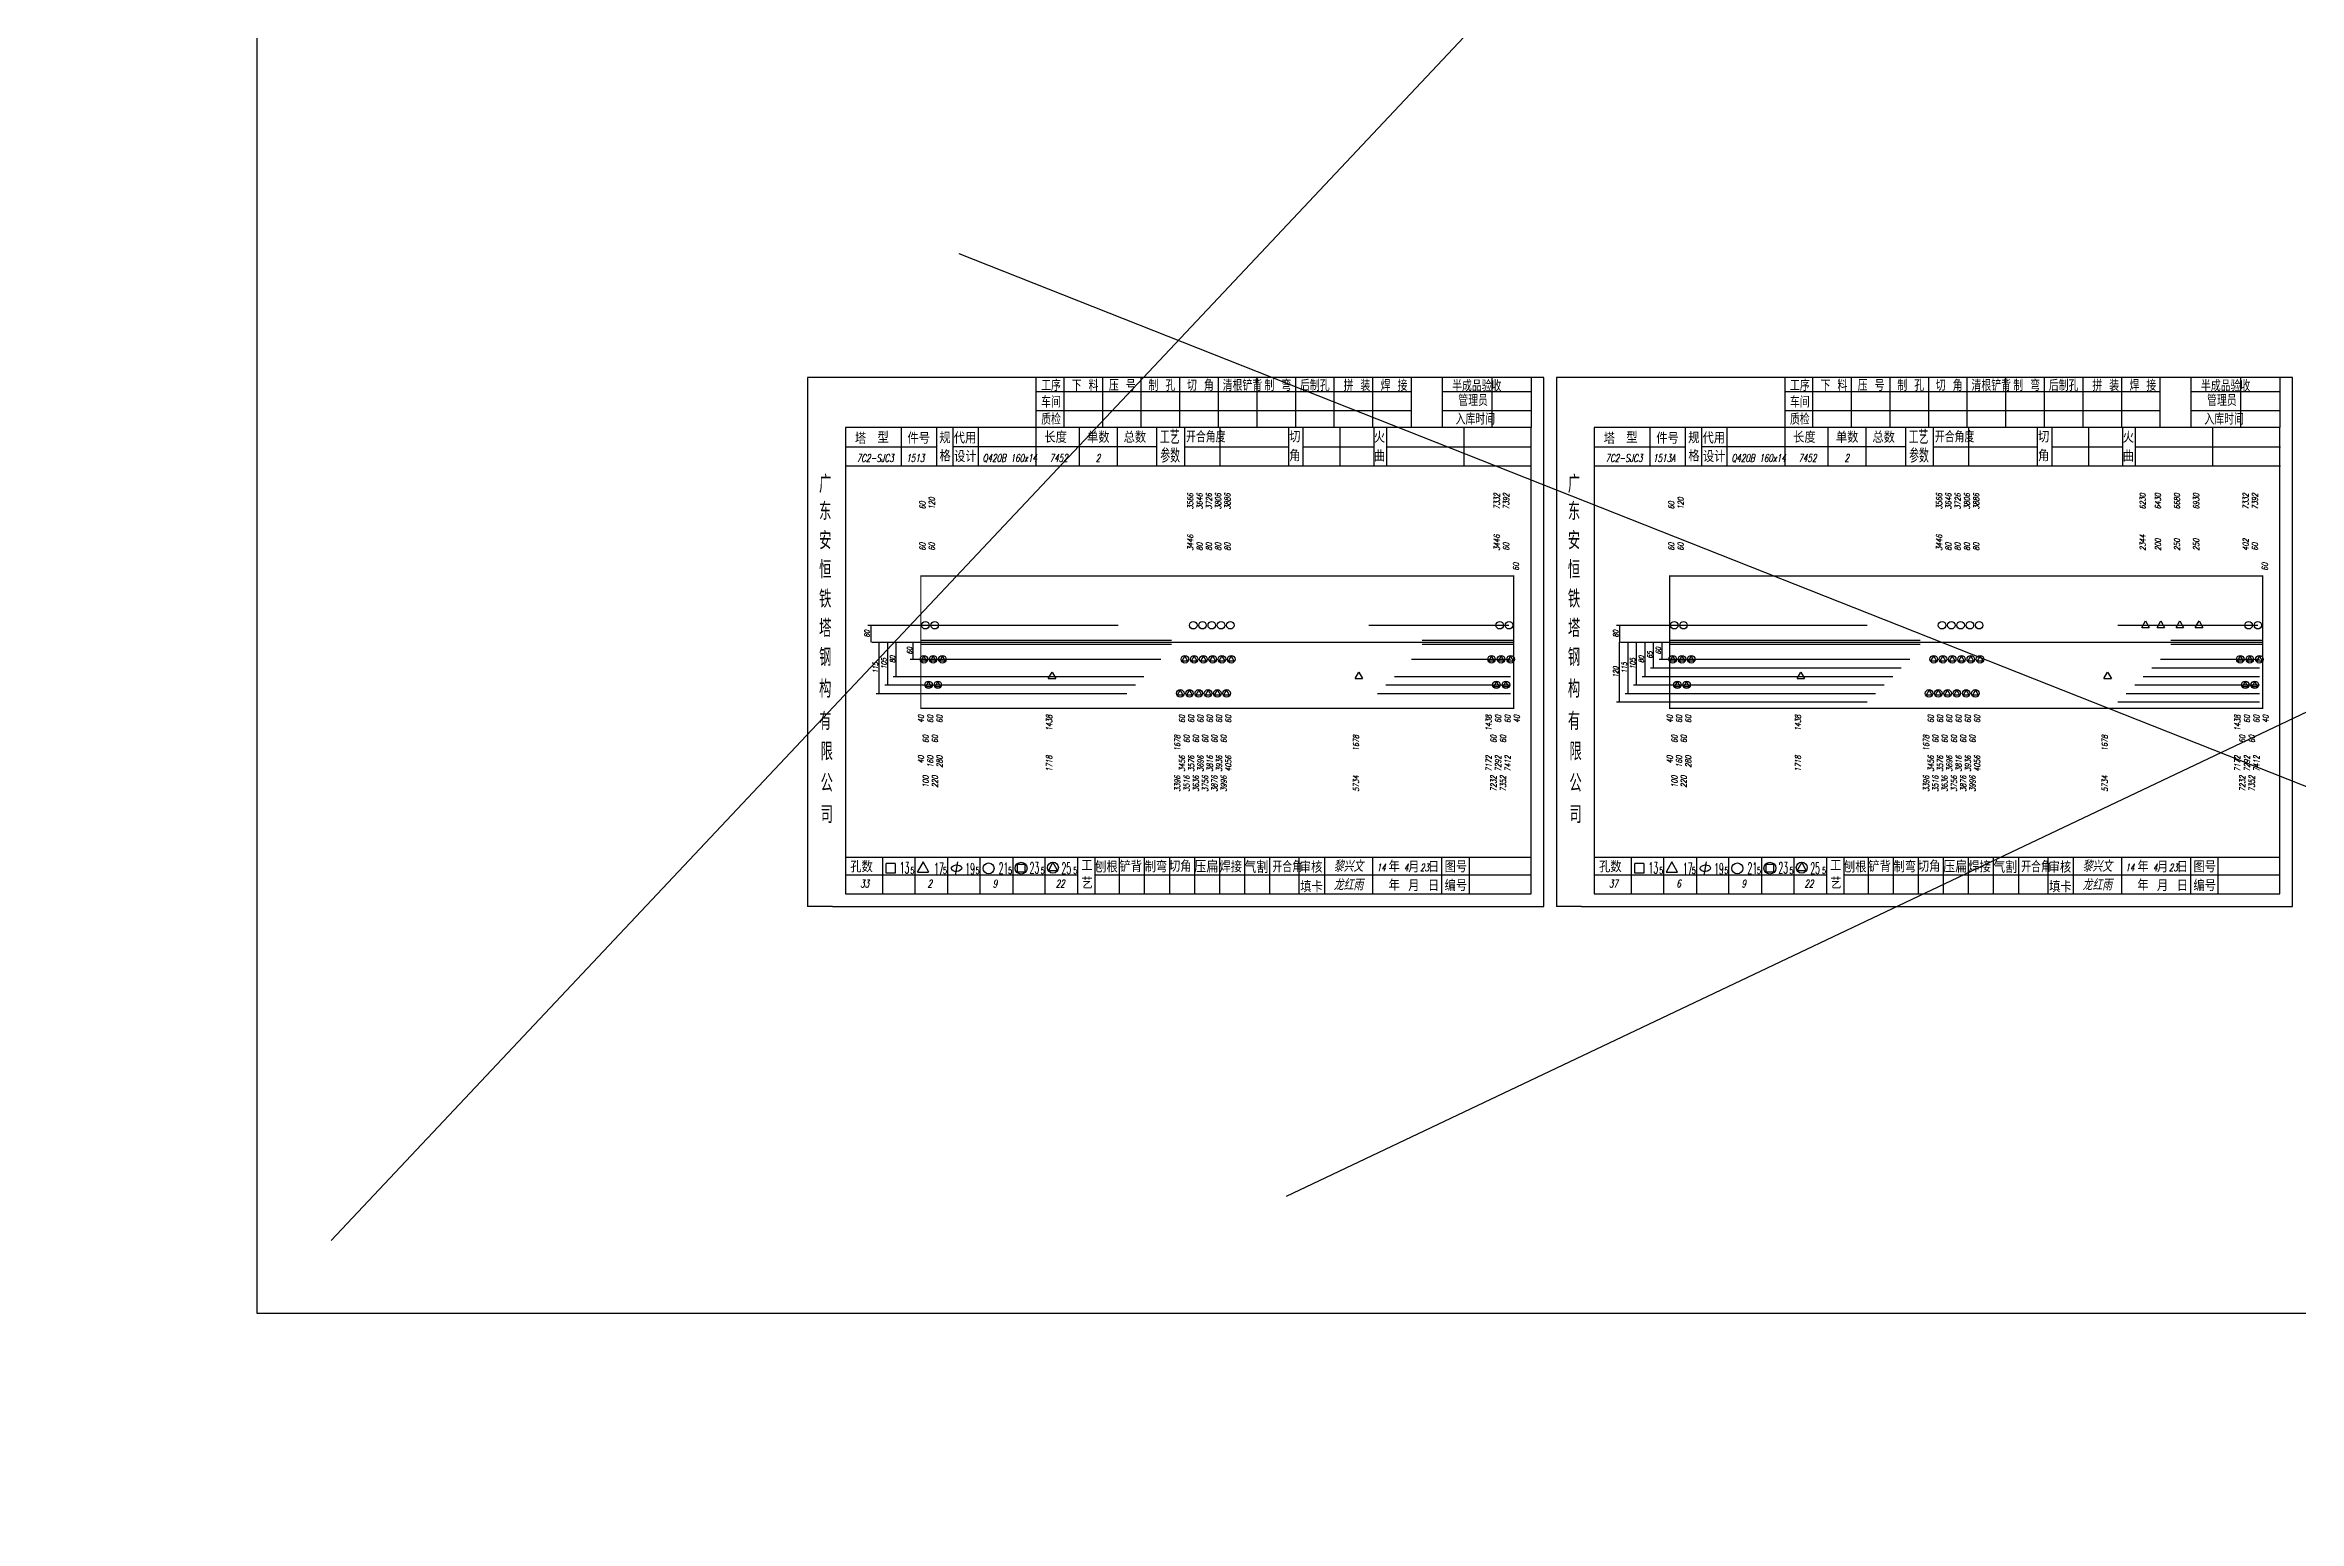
# Model space of a CAD drawing. Header units: millimetres. Extents: x -1378 to 644, y -1773 to 1979.
# Drawn here: x -10.966 to -10.067, y -24.683 to -24.094 of the extents above; entities that cross this region are included whole.
import ezdxf
from ezdxf.enums import TextEntityAlignment as Align

# ---------------------------------------------------------------- set-up
doc = ezdxf.new("R2010")
doc.units = ezdxf.units.MM
doc.linetypes.add('LPY8', pattern=[0.009, 0.005, -0.004])
doc.linetypes.add('LPY9', pattern=[0.025, 0.015, -0.005, 0, -0.005])
for name, color, linetype in [('1', 7, 'Continuous'), ('2', 7, 'Continuous'), ('21', 7, 'Continuous')]:
    doc.layers.add(name, color=color, linetype=linetype)
doc.styles.add('hz', font='txt.shx', dxfattribs={"width": 0.7, "oblique": 12, "bigfont": 'hztxt.shx'})
doc.dimstyles.new('ISO-25', dxfattribs={"dimscale": 0.001, "dimtxt": 2.5, "dimasz": 2.5, "dimexe": 1.25, "dimexo": 0.625, "dimtad": 1, "dimtxsty": 'Standard', "dimcen": 2.5, "dimadec": 0, "dimazin": 0, "dimtfac": 1, "dimtmove": 0, "dimatfit": 3, "dimfxl": 0, "dimarcsym": 0})

# ---------------------------------------------------------------- blocks, each defined once
blk = doc.blocks.new('*D157')
at = {"layer": '1', "color": 0, "lineweight": -2}
for p, q in [((-0.00063, 0), (-50.54643, 0)), ((-50.54518, -0.0025), (-50.54518, -1464.6547)), ((-0.00063, -1464.6572), (-50.54643, -1464.6572))]:
    blk.add_line(p, q, dxfattribs=at)
at = {"layer": '1', "color": 0}
for points in [[(-50.5456, -0.0025), (-50.54476, -0.0025), (-50.54518, 0)], [(-50.5456, -1464.6547), (-50.54476, -1464.6547), (-50.54518, -1464.6572)]]:
    blk.add_solid(points, dxfattribs=at)
at = {"layer": 'Defpoints', "color": 0}
for p in [(0, 0), (-50.54518, -1464.6572), (0, -1464.6572, -0.00562)]:
    blk.add_point(p, dxfattribs=at)
at = {"layer": '1', "color": 0, "insert": (-50.54705, -732.3286), "char_height": 0.0025, "attachment_point": 5, "rotation": 90}
blk.add_mtext('40', dxfattribs=at)
blk = doc.blocks.new('xytfsc')
at = {"color": 243}
for p, q in [((-0.0818, 0.17567), (-0.0818, -0.0355)), ((0.212, 0.17567), (-0.0818, 0.17567)), ((0.00934, 0.17567), (0.00934, 0.15571)), ((0.02044, 0.17567), (0.02044, 0.15571)), ((0.03584, 0.17567), (0.03584, 0.15571)), ((0.05124, 0.17567), (0.05124, 0.15571)), ((0.06664, 0.17567), (0.06664, 0.15571)), ((0.08204, 0.17567), (0.08204, 0.15571)), ((0.09744, 0.17567), (0.09744, 0.15571)), ((0.11284, 0.17567), (0.11284, 0.15571)), ((0.12824, 0.17567), (0.12824, 0.15571)), ((0.14364, 0.17567), (0.14364, 0.15571)), ((0.15904, 0.17567), (0.15904, 0.15571)), ((0.15904, 0.17567), (0.15904, 0.15571)), ((0.17139, 0.17567), (0.17139, 0.1557)), ((0.19125, 0.17567), (0.19125, 0.1557)), ((0.20692, 0.17567), (0.20692, 0.1557)), ((0.212, 0.1457), (0.212, 0.17567)), ((0.15904, 0.16991), (0.00934, 0.16991)), ((0.15904, 0.16238), (0.00934, 0.16238)), ((0.20692, 0.16991), (0.17139, 0.16991)), ((0.20692, 0.16238), (0.17139, 0.16238)), ((-0.0667, 0.1557), (-0.0667, -0.03042)), ((0.20692, 0.1557), (-0.0667, 0.1557)), ((-0.04446, 0.15571), (-0.04446, 0.14021)), ((-0.01376, 0.15577), (-0.01376, 0.14027)), ((0.00934, 0.15571), (0.00934, 0.14021)), ((0.02657, 0.1558), (0.02657, 0.1403)), ((0.0417, 0.1558), (0.0417, 0.1403)), ((0.05749, 0.1557), (0.05749, 0.1402)), ((0.06861, 0.1557), (0.06861, 0.1402)), ((0.08265, 0.1557), (0.08265, 0.1402)), ((0.1101, 0.1557), (0.1101, 0.1402)), ((0.11589, 0.1557), (0.11589, 0.1402)), ((0.13059, 0.1557), (0.13059, 0.1402)), ((0.14414, 0.1557), (0.14414, 0.1402)), ((0.14915, 0.1557), (0.14915, 0.1402)), ((0.18007, 0.1557), (0.18007, 0.1402)), ((0.20692, -0.03042), (0.20692, 0.1557)), ((-0.03023, 0.14789), (-0.0667, 0.14789)), ((0.05749, 0.14795), (-0.02369, 0.14795)), ((0.06861, 0.14795), (0.1101, 0.14795)), ((0.11589, 0.14795), (0.14414, 0.14795)), ((0.14915, 0.14795), (0.2071, 0.14795)), ((0.212, -0.0355), (0.212, 0.1457)), ((0.2071, 0.1402), (-0.0667, 0.1402)), ((-0.0667, -0.0158), (0.20692, -0.0158)), ((-0.05193, -0.0158), (-0.05193, -0.03042)), ((-0.03893, -0.03042), (-0.03893, -0.0158)), ((-0.03572, -0.0176), (-0.03801, -0.0217)), ((-0.03347, -0.02167), (-0.03572, -0.0176)), ((-0.02593, -0.0158), (-0.02593, -0.03042)), ((-0.02201, -0.0176), (-0.02294, -0.02301)), ((-0.01293, -0.03042), (-0.01293, -0.0158)), ((0.00007, -0.0158), (0.00007, -0.03042)), ((0.01307, -0.03028), (0.01307, -0.0158)), ((0.01611, -0.01776), (0.01429, -0.02104)), ((0.01792, -0.02102), (0.01611, -0.01776)), ((0.04269, -0.03037), (0.04269, -0.0157)), ((0.05269, -0.03037), (0.05269, -0.0157)), ((0.06269, -0.03037), (0.06269, -0.0157)), ((0.07269, -0.03037), (0.07269, -0.0157)), ((0.08269, -0.03037), (0.08269, -0.0157)), ((0.09269, -0.03037), (0.09269, -0.0157)), ((0.10269, -0.03037), (0.10269, -0.0157)), ((0.1144, -0.03054), (0.1144, -0.01587)), ((0.12461, -0.03053), (0.12461, -0.01587)), ((0.14378, -0.03042), (0.14378, -0.01576)), ((0.17132, -0.03045), (0.17132, -0.01578)), ((0.18234, -0.03043), (0.18234, -0.01576)), ((0.02607, -0.02298), (-0.0667, -0.02298)), ((-0.05048, -0.02216), (-0.05048, -0.01823)), ((-0.04687, -0.01823), (-0.05048, -0.01823)), ((-0.04687, -0.02216), (-0.05048, -0.02216)), ((-0.04687, -0.01823), (-0.04687, -0.02216)), ((-0.038, -0.02172), (-0.03348, -0.02172)), ((0.00483, -0.01861), (0.00194, -0.01861)), ((0.00194, -0.02176), (0.00194, -0.01861)), ((0.00483, -0.02176), (0.00194, -0.02176)), ((0.00483, -0.01861), (0.00483, -0.02176)), ((0.01431, -0.02109), (0.01795, -0.02108)), ((0.03294, -0.02282), (0.20692, -0.02282)), ((-0.0718, -0.0355), (-0.0818, -0.0355)), ((-0.0718, -0.0355), (0.212, -0.0355)), ((-0.0667, -0.03042), (0.20692, -0.03042))]:
    blk.add_line(p, q, dxfattribs=at)
at = {"color": 25}
for p, q in [((-0.03023, 0.14014), (-0.03023, 0.15564)), ((-0.0237, 0.14025), (-0.0237, 0.15575)), ((0.02607, -0.03028), (0.02607, -0.01568)), ((0.03298, -0.03049), (0.03298, -0.01589))]:
    blk.add_line(p, q, dxfattribs=at)
at = {"color": 243}
for centre, radius in [((0.00341, -0.02014), 0.00237), ((0.0161, -0.01993), 0.00218), ((-0.00958, -0.02025), 0.00218)]:
    blk.add_circle(centre, radius, dxfattribs=at)
blk.add_ellipse((-0.02237, -0.02016), major_axis=(-0.00206, -0.00014), ratio=0.631198, dxfattribs=at)
at = {"color": 243, "style": 'hz'}
for s, height, width, p in [('工序', 0.0045, 0.7, (0.01141, 0.17026)), ('下 料', 0.0045, 0.7, (0.0236, 0.17026)), ('压 号', 0.0045, 0.7, (0.03845, 0.17026)), ('制 孔', 0.0045, 0.7, (0.05426, 0.17026)), ('切 角', 0.0045, 0.7, (0.0696, 0.17026)), ('清根铲背 ', 0.0045, 0.7, (0.08385, 0.17026)), (' 制 弯', 0.0045, 0.7, (0.09772, 0.17026)), (' 后制孔', 0.0045, 0.7, (0.11191, 0.17026)), ('拼 装', 0.0045, 0.7, (0.13207, 0.17026)), (' 焊 接', 0.0045, 0.7, (0.14407, 0.17026)), ('半成品验收', 0.0045, 0.7, (0.17541, 0.17009)), ('车间', 0.0045, 0.7, (0.01141, 0.16365)), ('管理员', 0.0045, 0.7, (0.17787, 0.16428)), ('质检', 0.0045, 0.7, (0.01141, 0.15676)), ('工艺', 0.0056, 0.7, (0.0588, 0.14906)), ('开合角度', 0.0045, 0.7, (0.06923, 0.14974)), ('入库时间', 0.0045, 0.7, (0.17677, 0.15681)), ('参数', 0.0056, 0.7, (0.05897, 0.14164)), ('广', 0.007, 0.7, (-0.0772, 0.1296)), ('东', 0.007, 0.7, (-0.0772, 0.11874)), ('安', 0.007, 0.7, (-0.0772, 0.10709)), ('恒', 0.007, 0.7, (-0.0772, 0.09543)), ('铁', 0.007, 0.7, (-0.0772, 0.08376)), ('塔', 0.007, 0.7, (-0.0772, 0.07209)), ('钢', 0.007, 0.7, (-0.0772, 0.06049)), ('构', 0.007, 0.7, (-0.0772, 0.04788)), ('有', 0.007, 0.7, (-0.0772, 0.035)), ('限', 0.007, 0.7, (-0.07659, 0.02293)), ('公', 0.007, 0.7, (-0.07659, 0.01032)), ('司', 0.007, 0.7, (-0.07659, -0.00223)), ('13', 0.0045, 0.5, (-0.04503, -0.02227)), ('21', 0.0045, 0.5, (-0.00553, -0.02238)), ('23', 0.0045, 0.5, (0.00679, -0.02228)), ('25', 0.0045, 0.5, (0.01952, -0.02242)), ('开合角', 0.0045, 0.7, (0.10368, -0.02179)), ('5', 0.00269, 0.6, (-0.04077, -0.02242)), ('17', 0.0045, 0.5, (-0.0313, -0.02254)), ('5', 0.00269, 0.6, (-0.02777, -0.02242)), ('19', 0.0045, 0.5, (-0.01885, -0.0226)), ('5', 0.00269, 0.6, (-0.01477, -0.02242)), ('5', 0.00269, 0.6, (-0.00177, -0.02242)), ('5', 0.00269, 0.6, (0.01123, -0.02242)), ('5', 0.00269, 0.6, (0.02423, -0.02242))]:
    blk.add_text(s, height=height, dxfattribs=dict(at, width=width)).set_placement(p)
for s, height, p in [('塔', 0.0045, (-0.06291, 0.14913)), ('型', 0.0045, (-0.0539, 0.14943)), ('单数', 0.0045, (0.02972, 0.14955)), ('总数', 0.0045, (0.04431, 0.14954)), ('孔数', 0.0045, (-0.06478, -0.02179)), ('压扁', 0.0048, (0.07253, -0.02192)), ('气割', 0.0048, (0.09248, -0.0221)), ('图号', 0.0045, (0.1724, -0.0218)), ('编号', 0.0045, (0.1724, -0.0293))]:
    blk.add_text(s, height=height, dxfattribs=at).set_placement(p)
at = {"color": 25, "style": 'hz'}
for s, p in [('件号', (-0.04194, 0.14917)), ('规', (-0.02923, 0.14934)), ('代用', (-0.02348, 0.14927)), ('长度', (0.01268, 0.14955)), ('切', (0.11039, 0.14973)), ('火', (0.14418, 0.14957)), ('格', (-0.02915, 0.14213)), ('设计', (-0.02335, 0.14189)), ('角', (0.11039, 0.14223)), ('曲', (0.14418, 0.14207)), ('工', (0.02741, -0.02128)), ('刨根', (0.03296, -0.02187)), ('铲背', (0.04269, -0.02169)), ('制弯', (0.05274, -0.02179)), ('切角', (0.06243, -0.02161)), ('焊接', (0.08256, -0.02181)), ('审核', (0.11462, -0.022)), ('年', (0.15005, -0.0217)), ('月', (0.15785, -0.02184)), ('日', (0.16576, -0.02182)), ('艺', (0.02749, -0.02838)), ('填卡', (0.1148, -0.02977)), ('年', (0.15005, -0.02918)), ('月', (0.15785, -0.02932)), ('日', (0.16576, -0.0293))]:
    blk.add_text(s, height=0.0045, dxfattribs=at).set_placement(p)
blk = doc.blocks.new('li8')
at = {"layer": '21', "color": 7, "linetype": 'LPY8'}
blk.add_line((0, 0), (1, 0), dxfattribs=at)
blk = doc.blocks.new('co')
at = {"color": 211}
blk.add_circle((0, 0), 1, dxfattribs=at)
blk = doc.blocks.new('li9')
at = {"layer": '21', "color": 210, "linetype": 'LPY9'}
blk.add_line((0, 0), (1, 0), dxfattribs=at)
blk = doc.blocks.new('do')
at = {"color": 211}
for p, q in [((-0.72, -0.41), (0, 0.83)), ((0, 0.83), (0.72, -0.41)), ((-0.72, -0.41), (0.72, -0.41))]:
    blk.add_line(p, q, dxfattribs=at)
blk.add_circle((0, 0), 1, dxfattribs=at)
blk = doc.blocks.new('bo')
at = {"color": 211}
for p, q in [((-1, -0.58), (0, 1.15)), ((0, 1.15), (1, -0.58)), ((-1, -0.58), (1, -0.58))]:
    blk.add_line(p, q, dxfattribs=at)

msp = doc.modelspace()

# ---------------------------------------------------------------- linework, layer by layer
at = {"layer": '1', "color": 7}
for p, q in [((-10.85192, -24.5711), (-9.46898, -23.10179)), ((-10.60147, -24.17725), (-9.68289, -24.54057)), ((-10.4707, -24.55332), (-9.70522, -24.19))]:
    msp.add_line(p, q, dxfattribs=at)
msp.add_lwpolyline([(-10.88148, -23.05075), (-9.35811, -23.05075), (-9.35811, -24.60025), (-10.88148, -24.60025)], close=True, dxfattribs=at)
at = {"layer": '2', "color": 7}
for p, q in [((-10.63659, -24.32557), (-10.63659, -24.33237)), ((-10.33779, -24.32557), (-10.33779, -24.33237)), ((-10.63619, -24.33237), (-10.55659, -24.33237)), ((-10.63619, -24.33237), (-10.57359, -24.33237)), ((-10.63319, -24.35277), (-10.63319, -24.33237)), ((-10.62979, -24.34937), (-10.62979, -24.33237)), ((-10.62639, -24.34597), (-10.62639, -24.33237)), ((-10.61959, -24.33917), (-10.61959, -24.33237)), ((-10.61659, -24.33237), (-10.37999, -24.33237)), ((-10.33779, -24.35617), (-10.33779, -24.33237)), ((-10.33739, -24.33237), (-10.25779, -24.33237)), ((-10.33739, -24.33237), (-10.27479, -24.33237)), ((-10.33439, -24.35277), (-10.33439, -24.33237)), ((-10.33099, -24.34937), (-10.33099, -24.33237)), ((-10.32759, -24.34597), (-10.32759, -24.33237)), ((-10.32419, -24.34257), (-10.32419, -24.33237)), ((-10.32079, -24.33917), (-10.32079, -24.33237)), ((-10.31779, -24.33237), (-10.08119, -24.33237))]:
    msp.add_line(p, q, dxfattribs=at)
at = {"layer": '2', "color": 7, "const_width": 0.0005}
for points in [[(-10.61659, -24.30597), (-10.37999, -24.30597), (-10.37999, -24.35877), (-10.61659, -24.35877)], [(-10.31779, -24.30597), (-10.08119, -24.30597), (-10.08119, -24.35877), (-10.31779, -24.35877)]]:
    msp.add_lwpolyline(points, close=True, dxfattribs=at)

# ---------------------------------------------------------------- block references
at = {"layer": '1', "color": 7}
for p in [(-10.57999, -24.40237), (-10.28119, -24.40237)]:
    msp.add_blockref('xytfsc', p, dxfattribs=at)
for name, p, xscale, yscale, zscale in [('li9', (-10.63779, -24.32557), 0.2558950080515299, 0.2558950080515281, 0.25589500805153), ('co', (-10.61476, -24.32557), 0.001500000000000057, 0.001500000000000057, 0.0015), ('co', (-10.61106, -24.32557), 0.001500000000000057, 0.001500000000000057, 0.0015), ('co', (-10.50789, -24.32557), 0.001500000000000057, 0.001500000000000057, 0.0015), ('co', (-10.50419, -24.32557), 0.001500000000000057, 0.001500000000000057, 0.0015), ('co', (-10.50049, -24.32557), 0.001500000000000057, 0.001500000000000057, 0.0015), ('co', (-10.49679, -24.32557), 0.001500000000000057, 0.001500000000000057, 0.0015), ('co', (-10.49309, -24.32557), 0.001500000000000057, 0.001500000000000057, 0.0015), ('co', (-10.38559, -24.32557), 0.001500000000000057, 0.001500000000000057, 0.0015), ('co', (-10.38189, -24.32557), 0.001500000000000057, 0.001500000000000057, 0.0015), ('li9', (-10.33899, -24.32557), 0.2558950080515299, 0.2558950080515281, 0.25589500805153), ('co', (-10.31596, -24.32557), 0.001500000000000057, 0.001500000000000057, 0.0015), ('co', (-10.31226, -24.32557), 0.001500000000000057, 0.001500000000000057, 0.0015), ('co', (-10.20909, -24.32557), 0.001500000000000057, 0.001500000000000057, 0.0015), ('co', (-10.20539, -24.32557), 0.001500000000000057, 0.001500000000000057, 0.0015), ('co', (-10.20169, -24.32557), 0.001500000000000057, 0.001500000000000057, 0.0015), ('co', (-10.19799, -24.32557), 0.001500000000000057, 0.001500000000000057, 0.0015), ('co', (-10.19429, -24.32557), 0.001500000000000057, 0.001500000000000057, 0.0015), ('bo', (-10.1279, -24.32557), 0.001500000000000057, 0.001500000000000057, 0.0015), ('bo', (-10.1218, -24.32557), 0.001500000000000057, 0.001500000000000057, 0.0015), ('bo', (-10.11418, -24.32557), 0.001500000000000057, 0.001500000000000057, 0.0015), ('bo', (-10.10656, -24.32557), 0.001500000000000057, 0.001500000000000057, 0.0015), ('co', (-10.08679, -24.32557), 0.001500000000000057, 0.001500000000000057, 0.0015), ('co', (-10.08309, -24.32557), 0.001500000000000057, 0.001500000000000057, 0.0015), ('li9', (-10.62079, -24.33917), 0.239530005367687, 0.239530005367687, 0.239530005367687), ('do', (-10.61537, -24.33917), 0.001500000000000057, 0.001500000000000057, 0.0015), ('do', (-10.61167, -24.33917), 0.001500000000000057, 0.001500000000000057, 0.0015), ('do', (-10.60797, -24.33917), 0.001500000000000057, 0.001500000000000057, 0.0015), ('bo', (-10.56422, -24.34597), 0.001500000000000057, 0.001500000000000057, 0.0015), ('do', (-10.51123, -24.33917), 0.001500000000000057, 0.001500000000000057, 0.0015), ('do', (-10.50753, -24.33917), 0.001500000000000057, 0.001500000000000057, 0.0015), ('do', (-10.50383, -24.33917), 0.001500000000000057, 0.001500000000000057, 0.0015), ('do', (-10.50013, -24.33917), 0.001500000000000057, 0.001500000000000057, 0.0015), ('do', (-10.49643, -24.33917), 0.001500000000000057, 0.001500000000000057, 0.0015), ('do', (-10.49273, -24.33917), 0.001500000000000057, 0.001500000000000057, 0.0015), ('bo', (-10.44181, -24.34597), 0.001500000000000057, 0.001500000000000057, 0.0015), ('do', (-10.38888, -24.33917), 0.001500000000000057, 0.001500000000000057, 0.0015), ('do', (-10.38507, -24.33917), 0.001500000000000057, 0.001500000000000057, 0.0015), ('do', (-10.38126, -24.33917), 0.001500000000000057, 0.001500000000000057, 0.0015), ('li9', (-10.32539, -24.34257), 0.2429300053676871, 0.2429300053676862, 0.242930005367687), ('li9', (-10.32199, -24.33917), 0.239530005367687, 0.239530005367687, 0.239530005367687), ('do', (-10.31657, -24.33917), 0.001500000000000057, 0.001500000000000057, 0.0015), ('do', (-10.31287, -24.33917), 0.001500000000000057, 0.001500000000000057, 0.0015), ('do', (-10.30917, -24.33917), 0.001500000000000057, 0.001500000000000057, 0.0015), ('bo', (-10.26542, -24.34597), 0.001500000000000057, 0.001500000000000057, 0.0015), ('do', (-10.21243, -24.33917), 0.001500000000000057, 0.001500000000000057, 0.0015), ('do', (-10.20873, -24.33917), 0.001500000000000057, 0.001500000000000057, 0.0015), ('do', (-10.20503, -24.33917), 0.001500000000000057, 0.001500000000000057, 0.0015), ('do', (-10.20133, -24.33917), 0.001500000000000057, 0.001500000000000057, 0.0015), ('do', (-10.19763, -24.33917), 0.001500000000000057, 0.001500000000000057, 0.0015), ('do', (-10.19393, -24.33917), 0.001500000000000057, 0.001500000000000057, 0.0015), ('bo', (-10.14301, -24.34597), 0.001500000000000057, 0.001500000000000057, 0.0015), ('do', (-10.09008, -24.33917), 0.001500000000000057, 0.001500000000000057, 0.0015), ('do', (-10.08627, -24.33917), 0.001500000000000057, 0.001500000000000057, 0.0015), ('do', (-10.08246, -24.33917), 0.001500000000000057, 0.001500000000000057, 0.0015), ('li9', (-10.63439, -24.35277), 0.253130005367687, 0.2531300053676873, 0.253130005367687), ('li9', (-10.63099, -24.34937), 0.249730005367687, 0.2497300053676881, 0.249730005367687), ('li9', (-10.62759, -24.34597), 0.2463300053676871, 0.2463300053676853, 0.246330005367687), ('do', (-10.61352, -24.34937), 0.001500000000000057, 0.001500000000000057, 0.0015), ('do', (-10.60982, -24.34937), 0.001500000000000057, 0.001500000000000057, 0.0015), ('do', (-10.51308, -24.35277), 0.001500000000000057, 0.001500000000000057, 0.0015), ('do', (-10.50938, -24.35277), 0.001500000000000057, 0.001500000000000057, 0.0015), ('do', (-10.50568, -24.35277), 0.001500000000000057, 0.001500000000000057, 0.0015), ('do', (-10.50198, -24.35277), 0.001500000000000057, 0.001500000000000057, 0.0015), ('do', (-10.49828, -24.35277), 0.001500000000000057, 0.001500000000000057, 0.0015), ('do', (-10.49458, -24.35277), 0.001500000000000057, 0.001500000000000057, 0.0015), ('do', (-10.38692, -24.34937), 0.001500000000000057, 0.001500000000000057, 0.0015), ('do', (-10.38311, -24.34937), 0.001500000000000057, 0.001500000000000057, 0.0015), ('li9', (-10.33559, -24.35277), 0.253130005367687, 0.2531300053676873, 0.253130005367687), ('li9', (-10.33219, -24.34937), 0.249730005367687, 0.2497300053676881, 0.249730005367687), ('li9', (-10.32879, -24.34597), 0.2463300053676871, 0.2463300053676853, 0.246330005367687), ('do', (-10.31472, -24.34937), 0.001500000000000057, 0.001500000000000057, 0.0015), ('do', (-10.31102, -24.34937), 0.001500000000000057, 0.001500000000000057, 0.0015), ('do', (-10.21428, -24.35277), 0.001500000000000057, 0.001500000000000057, 0.0015), ('do', (-10.21058, -24.35277), 0.001500000000000057, 0.001500000000000057, 0.0015), ('do', (-10.20688, -24.35277), 0.001500000000000057, 0.001500000000000057, 0.0015), ('do', (-10.20318, -24.35277), 0.001500000000000057, 0.001500000000000057, 0.0015), ('do', (-10.19948, -24.35277), 0.001500000000000057, 0.001500000000000057, 0.0015), ('do', (-10.19578, -24.35277), 0.001500000000000057, 0.001500000000000057, 0.0015), ('do', (-10.08812, -24.34937), 0.001500000000000057, 0.001500000000000057, 0.0015), ('do', (-10.08431, -24.34937), 0.001500000000000057, 0.001500000000000057, 0.0015), ('li9', (-10.33899, -24.35617), 0.2565300053676869, 0.2565300053676864, 0.256530005367687)]:
    msp.add_blockref(name, p, dxfattribs=dict(at, xscale=xscale, yscale=yscale, zscale=zscale))
at = {"layer": '2', "color": 7, "xscale": 0.2366000000000001, "yscale": 0.2365999999999993, "zscale": 0.2366}
for p in [(-10.61659, -24.33157), (-10.61659, -24.33317), (-10.31779, -24.33157), (-10.31779, -24.33317)]:
    msp.add_blockref('li8', p, dxfattribs=at)

# ---------------------------------------------------------------- texts
at = {"layer": '1', "color": 7, "style": 'hz', "oblique": 12, "width": 0.7}
for s, height, p in [('7C2-SJC3', 0.003, (-10.63479, -24.26037)), ('1513', 0.003, (-10.61879, -24.26037)), ('Q420B 160x14', 0.003, (-10.58109, -24.26037)), ('7452', 0.003, (-10.56159, -24.26037)), ('2', 0.003, (-10.54589, -24.26037)), ('7C2-SJC3', 0.003, (-10.33599, -24.26037)), ('1513A', 0.003, (-10.31999, -24.26037)), ('Q420B 160x14', 0.003, (-10.28229, -24.26037)), ('7452', 0.003, (-10.26279, -24.26037)), ('2', 0.003, (-10.24709, -24.26037)), ('龙红雨', 0.0045, (-10.44599, -24.43137)), ('黎兴文', 0.0045, (-10.44599, -24.42397)), ('14', 0.003, (-10.43289, -24.42377)), ('4', 0.003, (-10.42289, -24.42377)), ('23', 0.003, (-10.41559, -24.42377)), ('龙红雨', 0.0045, (-10.14719, -24.43137)), ('黎兴文', 0.0045, (-10.14719, -24.42397)), ('14', 0.003, (-10.13409, -24.42377)), ('4', 0.003, (-10.12409, -24.42377)), ('23', 0.003, (-10.11679, -24.42377)), ('33', 0.003, (-10.63899, -24.43017)), ('2', 0.003, (-10.61299, -24.43017)), ('9', 0.003, (-10.58699, -24.43017)), ('22', 0.003, (-10.56099, -24.43017)), ('37', 0.003, (-10.34019, -24.43017)), ('6', 0.003, (-10.31419, -24.43017)), ('9', 0.003, (-10.28819, -24.43017)), ('22', 0.003, (-10.26219, -24.43017))]:
    msp.add_text(s, height=height, dxfattribs=at).set_placement(p, align=Align.CENTER)
for s, p in [('3566', (-10.50789, -24.27937)), ('3646', (-10.50419, -24.27937)), ('3726', (-10.50049, -24.27937)), ('3806', (-10.49679, -24.27937)), ('3886', (-10.49309, -24.27937)), ('7332', (-10.38559, -24.27937)), ('7392', (-10.38189, -24.27937)), ('3566', (-10.20909, -24.27937)), ('3646', (-10.20539, -24.27937)), ('3726', (-10.20169, -24.27937)), ('3806', (-10.19799, -24.27937)), ('3886', (-10.19429, -24.27937)), ('6230', (-10.1279, -24.27937)), ('6430', (-10.1218, -24.27937)), ('6680', (-10.11418, -24.27937)), ('6930', (-10.10656, -24.27937)), ('7332', (-10.08679, -24.27937)), ('7392', (-10.08309, -24.27937)), ('60', (-10.61476, -24.27937)), ('120', (-10.61106, -24.27937)), ('60', (-10.31596, -24.27937)), ('120', (-10.31226, -24.27937)), ('3446', (-10.50789, -24.29587)), ('3446', (-10.38559, -24.29587)), ('3446', (-10.20909, -24.29587)), ('2344', (-10.1279, -24.29587)), ('200', (-10.1218, -24.29587)), ('250', (-10.11418, -24.29587)), ('250', (-10.10656, -24.29587)), ('402', (-10.08679, -24.29587)), ('60', (-10.61476, -24.29587)), ('60', (-10.61106, -24.29587)), ('80', (-10.50419, -24.29587)), ('80', (-10.50049, -24.29587)), ('80', (-10.49679, -24.29587)), ('80', (-10.49309, -24.29587)), ('60', (-10.38189, -24.29587)), ('60', (-10.31596, -24.29587)), ('60', (-10.31226, -24.29587)), ('80', (-10.20539, -24.29587)), ('80', (-10.20169, -24.29587)), ('80', (-10.19799, -24.29587)), ('80', (-10.19429, -24.29587)), ('60', (-10.08309, -24.29587)), ('60', (-10.37794, -24.30387)), ('60', (-10.07914, -24.30387))]:
    msp.add_text(s, height=0.0023, rotation=90, dxfattribs=at).set_placement(p)
for s, p in [('40', (-10.61537, -24.36137)), ('60', (-10.61167, -24.36137)), ('60', (-10.60797, -24.36137)), ('1438', (-10.56422, -24.36137)), ('60', (-10.51123, -24.36137)), ('60', (-10.50753, -24.36137)), ('60', (-10.50383, -24.36137)), ('60', (-10.50013, -24.36137)), ('60', (-10.49643, -24.36137)), ('60', (-10.49273, -24.36137)), ('1438', (-10.38888, -24.36137)), ('60', (-10.38507, -24.36137)), ('60', (-10.38126, -24.36137)), ('40', (-10.37762, -24.36137)), ('40', (-10.31657, -24.36137)), ('60', (-10.31287, -24.36137)), ('60', (-10.30917, -24.36137)), ('1438', (-10.26542, -24.36137)), ('60', (-10.21243, -24.36137)), ('60', (-10.20873, -24.36137)), ('60', (-10.20503, -24.36137)), ('60', (-10.20133, -24.36137)), ('60', (-10.19763, -24.36137)), ('60', (-10.19393, -24.36137)), ('1438', (-10.09008, -24.36137)), ('60', (-10.08627, -24.36137)), ('60', (-10.08246, -24.36137)), ('40', (-10.07882, -24.36137)), ('60', (-10.61352, -24.36937)), ('60', (-10.60982, -24.36937)), ('1678', (-10.51308, -24.36937)), ('60', (-10.50938, -24.36937)), ('60', (-10.50568, -24.36937)), ('60', (-10.50198, -24.36937)), ('60', (-10.49828, -24.36937)), ('60', (-10.49458, -24.36937)), ('1678', (-10.44181, -24.36937)), ('60', (-10.38692, -24.36937)), ('60', (-10.38311, -24.36937)), ('60', (-10.31472, -24.36937)), ('60', (-10.31102, -24.36937)), ('1678', (-10.21428, -24.36937)), ('60', (-10.21058, -24.36937)), ('60', (-10.20688, -24.36937)), ('60', (-10.20318, -24.36937)), ('60', (-10.19948, -24.36937)), ('60', (-10.19578, -24.36937)), ('1678', (-10.14301, -24.36937)), ('60', (-10.08812, -24.36937)), ('60', (-10.08431, -24.36937)), ('40', (-10.61537, -24.37757)), ('160', (-10.61167, -24.37757)), ('280', (-10.60797, -24.37757)), ('1718', (-10.56422, -24.37757)), ('3456', (-10.51123, -24.37757)), ('3576', (-10.50753, -24.37757)), ('3696', (-10.50383, -24.37757)), ('3816', (-10.50013, -24.37757)), ('3936', (-10.49643, -24.37757)), ('4056', (-10.49273, -24.37757)), ('7172', (-10.38888, -24.37757)), ('7292', (-10.38507, -24.37757)), ('7412', (-10.38126, -24.37757)), ('40', (-10.31657, -24.37757)), ('160', (-10.31287, -24.37757)), ('280', (-10.30917, -24.37757)), ('1718', (-10.26542, -24.37757)), ('3456', (-10.21243, -24.37757)), ('3576', (-10.20873, -24.37757)), ('3696', (-10.20503, -24.37757)), ('3816', (-10.20133, -24.37757)), ('3936', (-10.19763, -24.37757)), ('4056', (-10.19393, -24.37757)), ('7172', (-10.09008, -24.37757)), ('7292', (-10.08627, -24.37757)), ('7412', (-10.08246, -24.37757)), ('100', (-10.61352, -24.38557)), ('220', (-10.60982, -24.38557)), ('3396', (-10.51308, -24.38557)), ('3516', (-10.50938, -24.38557)), ('3636', (-10.50568, -24.38557)), ('3756', (-10.50198, -24.38557)), ('3876', (-10.49828, -24.38557)), ('3996', (-10.49458, -24.38557)), ('5734', (-10.44181, -24.38557)), ('7232', (-10.38692, -24.38557)), ('7352', (-10.38311, -24.38557)), ('100', (-10.31472, -24.38557)), ('220', (-10.31102, -24.38557)), ('3396', (-10.21428, -24.38557)), ('3516', (-10.21058, -24.38557)), ('3636', (-10.20688, -24.38557)), ('3756', (-10.20318, -24.38557)), ('3876', (-10.19948, -24.38557)), ('3996', (-10.19578, -24.38557)), ('5734', (-10.14301, -24.38557)), ('7232', (-10.08812, -24.38557)), ('7352', (-10.08431, -24.38557))]:
    msp.add_text(s, height=0.0023, rotation=90, dxfattribs=at).set_placement(p, align=Align.RIGHT)
at = {"layer": '2', "color": 7, "style": 'hz', "oblique": 12, "width": 0.7}
for s, p in [('80', (-10.63709, -24.32897)), ('80', (-10.33829, -24.32897)), ('60', (-10.62009, -24.33577)), ('65', (-10.32469, -24.33747)), ('60', (-10.32129, -24.33577)), ('115', (-10.63369, -24.34257)), ('105', (-10.63029, -24.34087)), ('80', (-10.62689, -24.33917)), ('120', (-10.33829, -24.34427)), ('115', (-10.33489, -24.34257)), ('105', (-10.33149, -24.34087)), ('80', (-10.32809, -24.33917))]:
    msp.add_text(s, height=0.002, rotation=90, dxfattribs=at).set_placement(p, align=Align.CENTER)

# ---------------------------------------------------------------- dimensions: what is measured, and where the dimension line sits
at = {"layer": '1', "color": 7}
dim = msp.add_aligned_dim(p1=(0, 0), p2=(0, -1464.6572, -0.00562), distance=-50.54518, text='40', dimstyle='ISO-25', override={"dimzin": 0}, dxfattribs=at)
dim.commit()
dim.dimension.update_dxf_attribs({"geometry": '*D157', "text_midpoint": (-50.54705, -732.3286)})

doc.saveas('drawing.dxf')
